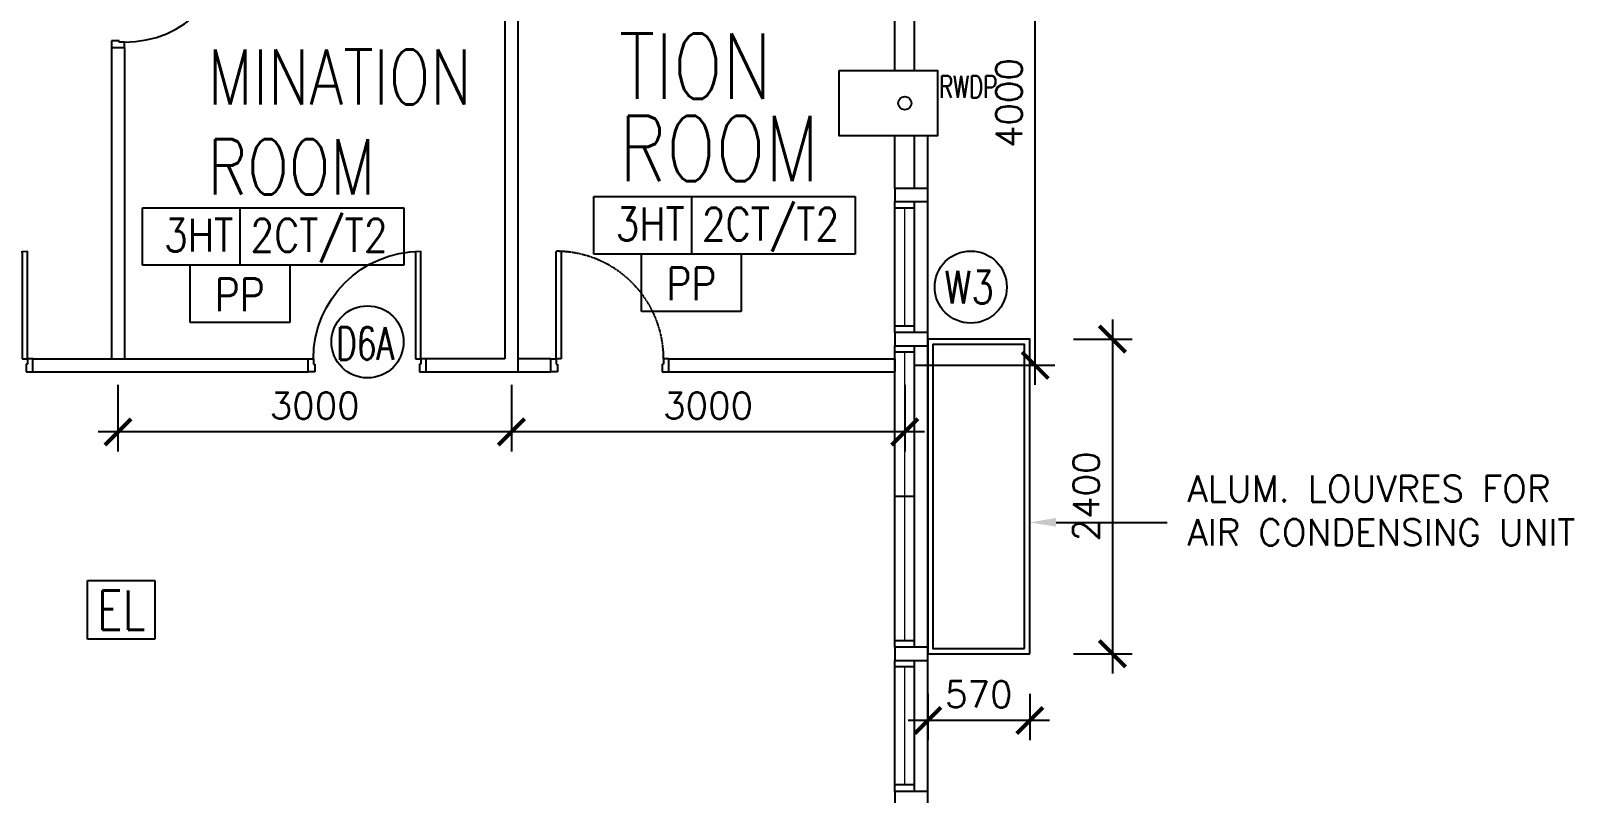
# Model space of a CAD drawing. Extents: x 2332957 to 2465864, y -1012926 to -914299.
# Drawn here: x 2424119 to 2435887, y -980000 to -974186 of the extents above; entities that cross this region are included whole.
import ezdxf
from ezdxf.enums import TextEntityAlignment as Align

# ---------------------------------------------------------------- set-up
doc = ezdxf.new("R2010")
doc.units = 0
doc.header["$LTSCALE"] = 15
doc.header["$MEASUREMENT"] = 0
doc.header["$PDMODE"] = 34
doc.linetypes.add('DASHEDX2', pattern=[1.5, 1, -0.5])
doc.linetypes.add('HIDDEN', pattern=[0.375, 0.25, -0.125])
doc.layers.get('0').update_dxf_attribs({"linetype": 'CONTINUOUS'})
doc.layers.get('DEFPOINTS').update_dxf_attribs({"linetype": 'CONTINUOUS'})
for name, color, linetype in [('-EL & K', 10, 'CONTINUOUS'), ('-sprinkler h1', 240, 'CONTINUOUS'), ('COL', 3, 'CONTINUOUS'), ('DEMOLISH WORK', 8, 'DASHEDX2'), ('DR', 7, 'CONTINUOUS'), ('DR-T', 7, 'CONTINUOUS'), ('hatch', 7, 'CONTINUOUS'), ('LEG-T', 7, 'CONTINUOUS'), ('partition', 7, 'CONTINUOUS'), ('RWDP', 145, 'CONTINUOUS'), ('T50', 4, 'CONTINUOUS'), ('WALL', 2, 'CONTINUOUS'), ('WIN', 5, 'CONTINUOUS'), ('WIN-T', 7, 'CONTINUOUS')]:
    doc.layers.add(name, color=color, linetype=linetype)
doc.styles.add('DIMTEXT', font='romans.shx', dxfattribs={"width": 0.8, "height": 400})
doc.styles.add('E', font='ROMANS.SHX', dxfattribs={"width": 0.9})
doc.styles.add('ROMANS', font='romans')
doc.styles.get("Standard").update_dxf_attribs({"font": 'ROMANS.SHX'})
doc.dimstyles.new('STANDARD$0', dxfattribs={"dimscale": 0, "dimtxt": 8, "dimasz": 6, "dimexe": 1, "dimexo": 1, "dimgap": 3, "dimtad": 1, "dimdec": 0, "dimlfac": -1, "dimrnd": 1, "dimzin": 0, "dimdsep": 46, "dimtxsty": 'Standard', "dimcen": 0, "dimclrd": 5, "dimclre": 250, "dimadec": 0, "dimazin": 0, "dimtfac": 1, "dimtdec": 4, "dimtofl": 0, "dimtmove": 0, "dimatfit": 3, "dimfxl": 1, "dimtolj": 1, "dimtzin": 0, "dimarcsym": 0})

# ---------------------------------------------------------------- blocks, each defined once
blk = doc.blocks.new('_ARCHTICK')
at = {"color": 0, "linetype": 'ByBlock', "const_width": 0.15}
blk.add_lwpolyline([(-0.5, -0.5), (0.5, 0.5)], dxfattribs=at)
blk = doc.blocks.new('*D331')
at = {"layer": 'DEFPOINTS', "color": 0, "linetype": 'Continuous', "transparency": 16777216}
for p in [(2430708, -972737), (2431777, -972737), (2430708, -976737)]:
    blk.add_point(p, dxfattribs=at)
at = {"layer": 'hatch', "color": 7, "linetype": 'Continuous', "lineweight": -2, "transparency": 16777216}
for p, q in [((2431777, -976887), (2431777, -972587)), ((2430858, -972737), (2431927, -972737)), ((2430858, -976737), (2431927, -976737))]:
    blk.add_line(p, q, dxfattribs=at)
at = {"layer": 'hatch', "color": 7, "linetype": 'Continuous', "lineweight": -2, "transparency": 16777216, "xscale": 200, "yscale": 200, "zscale": 200}
for p, rotation in [((2431777, -972737), 90), ((2431777, -976737), 270)]:
    blk.add_blockref('_ARCHTICK', p, dxfattribs=dict(at, rotation=rotation))
at = {"layer": 'hatch', "color": 7, "linetype": 'Continuous', "transparency": 16777216, "insert": (2431577, -974737), "char_height": 200, "attachment_point": 5, "rotation": 90, "style": 'ROMANS'}
blk.add_mtext('\\A1;4000', dxfattribs=at)
blk = doc.blocks.new('d900-1b1')
at = {"layer": 'DR'}
for p, q in [((40, 100), (40, 920)), ((80, 919), (80, 100)), ((0, 0), (0, 100)), ((0, 100), (40, 100)), ((50, 0), (0, 0)), ((80, 100), (40, 100)), ((40, 100), (40, 60)), ((40, 60), (50, 60)), ((50, 60), (50, 0)), ((860, 60), (850, 60)), ((850, 60), (850, 0)), ((850, 0), (900, 0)), ((860, 100), (860, 60)), ((900, 100), (860, 100)), ((900, 0), (900, 100))]:
    blk.add_line(p, q, dxfattribs=at)
blk.add_arc((40, 100), 820, 0, 90, dxfattribs=at)
blk = doc.blocks.new('*D145')
at = {"layer": 'DEFPOINTS', "color": 0, "linetype": 'Continuous', "transparency": 16777216}
for p in [(2427783, -976737), (2430783, -976737), (2427783, -977245)]:
    blk.add_point(p, dxfattribs=at)
at = {"layer": 'DR-T', "color": 7, "linetype": 'Continuous', "lineweight": -2, "transparency": 16777216}
for p, q in [((2427783, -976887), (2427783, -977395)), ((2430783, -976887), (2430783, -977395)), ((2430933, -977245), (2427633, -977245))]:
    blk.add_line(p, q, dxfattribs=at)
at = {"layer": 'DR-T', "color": 7, "linetype": 'Continuous', "lineweight": -2, "transparency": 16777216, "xscale": 200, "yscale": 200, "zscale": 200, "rotation": 180}
blk.add_blockref('_ARCHTICK', (2427783, -977245), dxfattribs=at)
at = {"layer": 'DR-T', "color": 7, "linetype": 'Continuous', "lineweight": -2, "transparency": 16777216, "xscale": 200, "yscale": 200, "zscale": 200}
blk.add_blockref('_ARCHTICK', (2430783, -977245), dxfattribs=at)
at = {"layer": 'DR-T', "color": 7, "linetype": 'Continuous', "transparency": 16777216, "insert": (2429283, -977045), "char_height": 200, "attachment_point": 5, "style": 'ROMANS'}
blk.add_mtext('\\A1;3000', dxfattribs=at)
blk = doc.blocks.new('*D146')
at = {"layer": 'DEFPOINTS', "color": 0, "linetype": 'Continuous', "transparency": 16777216}
for p in [(2424783, -976737), (2427783, -976737), (2424783, -977245)]:
    blk.add_point(p, dxfattribs=at)
at = {"layer": 'DR-T', "color": 7, "linetype": 'Continuous', "lineweight": -2, "transparency": 16777216}
for p, q in [((2424783, -976887), (2424783, -977395)), ((2427783, -976887), (2427783, -977395)), ((2427933, -977245), (2424633, -977245))]:
    blk.add_line(p, q, dxfattribs=at)
at = {"layer": 'DR-T', "color": 7, "linetype": 'Continuous', "lineweight": -2, "transparency": 16777216, "xscale": 200, "yscale": 200, "zscale": 200, "rotation": 180}
blk.add_blockref('_ARCHTICK', (2424783, -977245), dxfattribs=at)
at = {"layer": 'DR-T', "color": 7, "linetype": 'Continuous', "lineweight": -2, "transparency": 16777216, "xscale": 200, "yscale": 200, "zscale": 200}
blk.add_blockref('_ARCHTICK', (2427783, -977245), dxfattribs=at)
at = {"layer": 'DR-T', "color": 7, "linetype": 'Continuous', "transparency": 16777216, "insert": (2426283, -977045), "char_height": 200, "attachment_point": 5, "style": 'ROMANS'}
blk.add_mtext('\\A1;3000', dxfattribs=at)
blk = doc.blocks.new('*D165')
at = {"layer": '-sprinkler h1', "color": 7, "linetype": 'Continuous', "lineweight": -2, "transparency": 16777216}
for p, q in [((2430958, -979242), (2430958, -979596)), ((2431737, -979242), (2431737, -979596)), ((2431887, -979446), (2430808, -979446))]:
    blk.add_line(p, q, dxfattribs=at)
at = {"layer": 'DEFPOINTS', "color": 0, "linetype": 'Continuous', "transparency": 16777216}
for p in [(2430958, -979092), (2431737, -979092), (2430958, -979446)]:
    blk.add_point(p, dxfattribs=at)
at = {"layer": '-sprinkler h1', "color": 7, "linetype": 'Continuous', "lineweight": -2, "transparency": 16777216, "xscale": 200, "yscale": 200, "zscale": 200, "rotation": 180}
blk.add_blockref('_ARCHTICK', (2430958, -979446), dxfattribs=at)
at = {"layer": '-sprinkler h1', "color": 7, "linetype": 'Continuous', "lineweight": -2, "transparency": 16777216, "xscale": 200, "yscale": 200, "zscale": 200}
blk.add_blockref('_ARCHTICK', (2431737, -979446), dxfattribs=at)
at = {"layer": '-sprinkler h1', "color": 7, "linetype": 'Continuous', "transparency": 16777216, "insert": (2431347, -979246), "char_height": 200, "attachment_point": 5, "style": 'ROMANS'}
blk.add_mtext('\\A1;570', dxfattribs=at)
blk = doc.blocks.new('*D166')
at = {"layer": '-sprinkler h1', "color": 7, "linetype": 'Continuous', "lineweight": -2, "transparency": 16777216}
for p, q in [((2432366, -976387), (2432366, -979087)), ((2432070, -976537), (2432516, -976537)), ((2432070, -978937), (2432516, -978937))]:
    blk.add_line(p, q, dxfattribs=at)
at = {"layer": 'DEFPOINTS', "color": 0, "linetype": 'Continuous', "transparency": 16777216}
for p in [(2431920, -976537), (2431920, -978937), (2432366, -978937)]:
    blk.add_point(p, dxfattribs=at)
at = {"layer": '-sprinkler h1', "color": 7, "linetype": 'Continuous', "lineweight": -2, "transparency": 16777216, "xscale": 200, "yscale": 200, "zscale": 200}
for p, rotation in [((2432366, -976537), 90), ((2432366, -978937), 270)]:
    blk.add_blockref('_ARCHTICK', p, dxfattribs=dict(at, rotation=rotation))
at = {"layer": '-sprinkler h1', "color": 7, "linetype": 'Continuous', "transparency": 16777216, "insert": (2432166, -977737), "char_height": 200, "attachment_point": 5, "rotation": 90, "style": 'ROMANS'}
blk.add_mtext('\\A1;2400', dxfattribs=at)

msp = doc.modelspace()

# ---------------------------------------------------------------- linework, layer by layer
at = {"layer": '-EL & K', "color": 0, "linetype": 'HIDDEN'}
msp.add_lwpolyline([(2424549.9, -978377.7), (2425063.9, -978377.7), (2425063.9, -978824.8), (2424549.9, -978824.8)], close=True, dxfattribs=at)
at = {"color": 0}
msp.add_line((2430957.9, -980487.5), (2430957.9, -974987.5), dxfattribs=at)
at = {"color": 0, "linetype": 'Continuous'}
msp.add_line((2431936.9, -977934.9), (2432782.6, -977934.9), dxfattribs=at)
for points in [[(2431736.9, -978937.5), (2431736.9, -976537.5), (2430957.9, -976537.5), (2430957.9, -978937.5)], [(2431696.9, -978897.5), (2431696.9, -976577.5), (2430997.9, -976577.5), (2430997.9, -978897.5)]]:
    msp.add_lwpolyline(points, close=True, dxfattribs=at)
msp.add_solid([(2431936.9, -977968.2), (2431936.9, -977901.6), (2431736.9, -977934.9)], dxfattribs=at)
at = {"layer": 'COL', "color": 0}
msp.add_lwpolyline([(2430282.9, -974487.5), (2431032.9, -974487.5), (2431032.9, -974987.5), (2430282.9, -974987.5)], close=True, dxfattribs=at)
at = {"layer": 'DEMOLISH WORK', "color": 0, "linetype": 'HIDDEN'}
for p, q in [((2428123.7, -976687.4), (2428123.7, -975867.4)), ((2428163.7, -975868.4), (2428163.7, -976687.4)), ((2428083.7, -976687.5), (2427832.9, -976687.5)), ((2427832.9, -976787.5), (2428083.7, -976787.5)), ((2428083.7, -976787.4), (2428083.7, -976687.4)), ((2428083.7, -976687.4), (2428123.7, -976687.4)), ((2428133.7, -976787.4), (2428083.7, -976787.4)), ((2428163.7, -976687.4), (2428123.7, -976687.4)), ((2428123.7, -976687.4), (2428123.7, -976727.4)), ((2428123.7, -976727.4), (2428133.7, -976727.4)), ((2428133.7, -976727.4), (2428133.7, -976787.4)), ((2428943.7, -976727.4), (2428933.7, -976727.4)), ((2428933.7, -976727.4), (2428933.7, -976787.4)), ((2428933.7, -976787.4), (2428983.7, -976787.4)), ((2428943.7, -976687.4), (2428943.7, -976727.4)), ((2428983.7, -976687.4), (2428943.7, -976687.4)), ((2428983.7, -976787.4), (2428983.7, -976687.4)), ((2428983.7, -976687.5), (2430707.9, -976687.5)), ((2428983.7, -976787.4), (2430707.9, -976787.5)), ((2430707.9, -976687.5), (2430707.9, -976787.5))]:
    msp.add_line(p, q, dxfattribs=at)
msp.add_arc((2428123.7, -976687.4), 820, 0, 90, dxfattribs=at)
at = {"layer": 'DR-T', "color": 0, "linetype": 'Continuous'}
msp.add_circle((2426685.8, -976558.3), 275, dxfattribs=at)
at = {"layer": 'LEG-T', "color": 0}
for p, q in [((2428411.8, -975450.4), (2430405.4, -975450.4)), ((2428411.8, -975888.4), (2428411.8, -975450.4)), ((2429155.4, -975450.4), (2429155.4, -975888.4)), ((2430405.4, -975450.4), (2430405.4, -975888.4)), ((2424968.8, -975535.4), (2426962.4, -975535.4)), ((2424968.8, -975973.4), (2424968.8, -975535.4)), ((2425712.4, -975535.4), (2425712.4, -975973.4)), ((2426962.4, -975535.4), (2426962.4, -975973.4)), ((2430405.4, -975888.4), (2428411.8, -975888.4)), ((2428775.4, -976326.4), (2428775.4, -975888.4)), ((2429535.4, -975888.4), (2429535.4, -976326.4)), ((2426962.4, -975973.4), (2424968.8, -975973.4)), ((2425332.4, -976411.4), (2425332.4, -975973.4)), ((2426092.4, -975973.4), (2426092.4, -976411.4)), ((2426092.4, -976411.4), (2425332.4, -976411.4)), ((2429535.4, -976326.4), (2428775.4, -976326.4))]:
    msp.add_line(p, q, dxfattribs=at)
at = {"layer": 'partition', "color": 0}
for p, q in [((2427732.9, -972862.5), (2427732.9, -976687.5)), ((2427832.9, -972862.5), (2427832.9, -976787.5)), ((2424732.9, -974312.5), (2424732.9, -976687.4)), ((2424832.9, -974312.5), (2424832.9, -976687.4))]:
    msp.add_line(p, q, dxfattribs=at)
at = {"layer": 'partition', "color": 0, "linetype": 'Continuous'}
for p, q in [((2424132.9, -976687.5), (2426232.9, -976687.5)), ((2424132.9, -976787.5), (2426232.9, -976787.5)), ((2427732.9, -976687.5), (2427132.9, -976687.4)), ((2427132.9, -976787.4), (2427832.9, -976787.5))]:
    msp.add_line(p, q, dxfattribs=at)
at = {"layer": 'RWDP', "color": 0, "linetype": 'Continuous'}
msp.add_circle((2430782.9, -974737.5), 50, dxfattribs=at)
at = {"layer": 'WALL', "color": 0}
for p, q in [((2430707.9, -974487.5), (2430707.9, -972987.5)), ((2430857.9, -974487.5), (2430857.9, -972987.5)), ((2430707.9, -975387.5), (2430707.9, -974987.5)), ((2430857.9, -975387.5), (2430857.9, -974987.5))]:
    msp.add_line(p, q, dxfattribs=at)
for points in [[(2430957.9, -975387.5), (2430707.9, -975387.5), (2430707.9, -975487.5), (2430957.9, -975487.5)], [(2430957.9, -976487.5), (2430707.9, -976487.5), (2430707.9, -976587.5), (2430957.9, -976587.5)], [(2430957.9, -978887.5), (2430707.9, -978887.5), (2430707.9, -978987.5), (2430957.9, -978987.5)], [(2430957.9, -979987.5), (2430707.9, -979987.5), (2430707.9, -980087.5), (2430957.9, -980087.5)]]:
    msp.add_lwpolyline(points, close=True, dxfattribs=at)
at = {"layer": 'WIN', "color": 0}
for p, q in [((2430707.9, -976487.5), (2430707.9, -975487.5)), ((2430857.9, -976487.5), (2430857.9, -975487.5)), ((2430857.9, -975537.5), (2430707.9, -975537.5)), ((2430857.9, -976437.5), (2430707.9, -976437.5)), ((2430707.9, -978887.5), (2430707.9, -976587.5)), ((2430857.9, -976637.5), (2430707.9, -976637.5)), ((2430857.9, -978887.5), (2430857.9, -976587.5)), ((2430857.9, -977737.5), (2430707.9, -977737.5)), ((2430857.9, -978837.5), (2430707.9, -978837.5)), ((2430707.9, -979987.5), (2430707.9, -978987.5)), ((2430857.9, -979987.5), (2430857.9, -978987.5)), ((2430857.9, -979037.5), (2430707.9, -979037.5)), ((2430857.9, -979937.5), (2430707.9, -979937.5))]:
    msp.add_line(p, q, dxfattribs=at)
at = {"layer": 'WIN', "color": 0, "const_width": 10, "flags": 128}
for points in [[(2430782.9, -976437.5), (2430782.9, -975537.5)], [(2430782.9, -978837.5), (2430782.9, -976637.5)], [(2430782.9, -979037.5), (2430782.9, -979937.5)]]:
    msp.add_lwpolyline(points, dxfattribs=at)
at = {"layer": 'WIN-T', "color": 0, "linetype": 'Continuous'}
msp.add_circle((2431286, -976140.3), 275, dxfattribs=at)

# ---------------------------------------------------------------- block references
at = {"layer": 'DR', "color": 0, "rotation": 270}
msp.add_blockref('d900-1b1', (2424732.9, -973412.5), dxfattribs=at)
at = {"layer": 'DR', "color": 0, "xscale": -1}
for p in [(2424132.9, -976787.4), (2427132.9, -976787.4)]:
    msp.add_blockref('d900-1b1', p, dxfattribs=at)

# ---------------------------------------------------------------- texts
at = {"layer": '-EL & K', "color": 0, "linetype": 'HIDDEN', "style": 'E', "width": 0.8}
msp.add_text('EL', height=300, dxfattribs=at).set_placement((2424623.1, -978754.8))
at = {"color": 0, "linetype": 'Continuous', "insert": (2432938.6, -978110.9), "char_height": 200, "attachment_point": 7, "style": 'ROMANS'}
msp.add_mtext('\\A1;ALUM. LOUVRES FOR\\PAIR CONDENSING UNIT', dxfattribs=at)
at = {"layer": 'DR-T', "color": 0, "style": 'ROMANS', "width": 0.7}
msp.add_text('D6A', height=250, dxfattribs=at).set_placement((2426446.1, -976694.9))
at = {"layer": 'LEG-T', "color": 0, "style": 'ROMANS', "width": 0.85}
for s, p in [('2CT/T2', (2429758.8, -975678.4, 1555)), ('2CT/T2', (2426315.8, -975763.4, 1555)), ('3HT', (2428840.6, -975659.4, 1555)), ('3HT', (2425397.6, -975744.4, 1555)), ('PP', (2425711.9, -976200.3, 1555)), ('PP', (2429154.9, -976115.3, 1555))]:
    msp.add_text(s, height=250, dxfattribs=at).set_placement(p, align=Align.MIDDLE)
at = {"layer": 'RWDP', "color": 0, "style": 'ROMANS', "width": 0.7}
msp.add_text('RWDP', height=170, dxfattribs=at).set_placement((2431045.1, -974698.2))
at = {"layer": 'T50', "color": 0, "style": 'DIMTEXT', "width": 0.8}
for s, height, p in [('TION ', 500, (2428604, -974705.6)), ('MINATION', 420, (2425465.3, -974747.5)), ('ROOM', 500, (2428604, -975333.6)), ('ROOM', 420, (2425465.3, -975433.5))]:
    msp.add_text(s, height=height, dxfattribs=at).set_placement(p)
at = {"layer": 'WIN-T', "color": 0, "style": 'ROMANS', "width": 0.8}
msp.add_text('W3', height=250, dxfattribs=at).set_placement((2431085.2, -976266.1))

# ---------------------------------------------------------------- dimensions: what is measured, and where the dimension line sits
at = {"layer": '-sprinkler h1', "color": 0, "linetype": 'Continuous'}
dim = msp.add_linear_dim(base=(2432366.1, -978937.5), p1=(2431919.9, -976537.5), p2=(2431919.9, -978937.5), angle=90, dimstyle='STANDARD$0', override={"dimscale": 100, "dimtxt": 2, "dimasz": 2, "dimexe": 1.5, "dimexo": 1.5, "dimgap": 1, "dimtxsty": 'ROMANS', "dimblk": 'ARCHTICK', "dimdle": 1.5, "dimclrd": 7, "dimclre": 7, "dimclrt": 7, "dimtdec": 0, "dimtmove": 2}, dxfattribs=at)
dim.commit()
dim.dimension.update_dxf_attribs({"geometry": '*D166', "text_midpoint": (2432166.1, -977737.5)})
dim = msp.add_linear_dim(base=(2430957.9, -979446.3), p1=(2431736.9, -979092.5), p2=(2430957.9, -979092.5), text='570', dimstyle='STANDARD$0', override={"dimscale": 100, "dimtxt": 2, "dimasz": 2, "dimexe": 1.5, "dimexo": 1.5, "dimgap": 1, "dimtxsty": 'ROMANS', "dimblk": 'ARCHTICK', "dimdle": 1.5, "dimclrd": 7, "dimclre": 7, "dimclrt": 7, "dimtdec": 0, "dimtmove": 2}, dxfattribs=at)
dim.commit()
dim.dimension.update_dxf_attribs({"geometry": '*D165', "text_midpoint": (2431347.4, -979246.3)})
at = {"layer": 'DR-T', "color": 0, "linetype": 'Continuous'}
for base, p1, p2, picture, middle in [((2424782.9, -977245.4), (2427782.9, -976737.5), (2424782.9, -976737.5), '*D146', (2426282.9, -977045.4)), ((2427782.9, -977245.4), (2430782.9, -976737.5), (2427782.9, -976737.5), '*D145', (2429282.9, -977045.4))]:
    dim = msp.add_linear_dim(base=base, p1=p1, p2=p2, dimstyle='STANDARD$0', override={"dimscale": 100, "dimtxt": 2, "dimasz": 2, "dimexe": 1.5, "dimexo": 1.5, "dimgap": 1, "dimtxsty": 'ROMANS', "dimblk": 'ARCHTICK', "dimdle": 1.5, "dimclrd": 7, "dimclre": 7, "dimclrt": 7, "dimtdec": 0, "dimtmove": 2}, dxfattribs=at)
    dim.commit()
    dim.dimension.update_dxf_attribs({"geometry": picture, "text_midpoint": middle})
at = {"layer": 'hatch', "color": 0, "linetype": 'Continuous'}
dim = msp.add_aligned_dim(p1=(2430707.9, -976737.5), p2=(2430707.9, -972737.5), distance=-1069.1, dimstyle='STANDARD$0', override={"dimscale": 100, "dimtxt": 2, "dimasz": 2, "dimexe": 1.5, "dimexo": 1.5, "dimgap": 1, "dimtxsty": 'ROMANS', "dimblk": 'ARCHTICK', "dimdle": 1.5, "dimclrd": 7, "dimclre": 7, "dimclrt": 7, "dimtdec": 0, "dimtmove": 2}, dxfattribs=at)
dim.commit()
dim.dimension.update_dxf_attribs({"geometry": '*D331', "text_midpoint": (2431577, -974737.5)})

doc.saveas('drawing.dxf')
